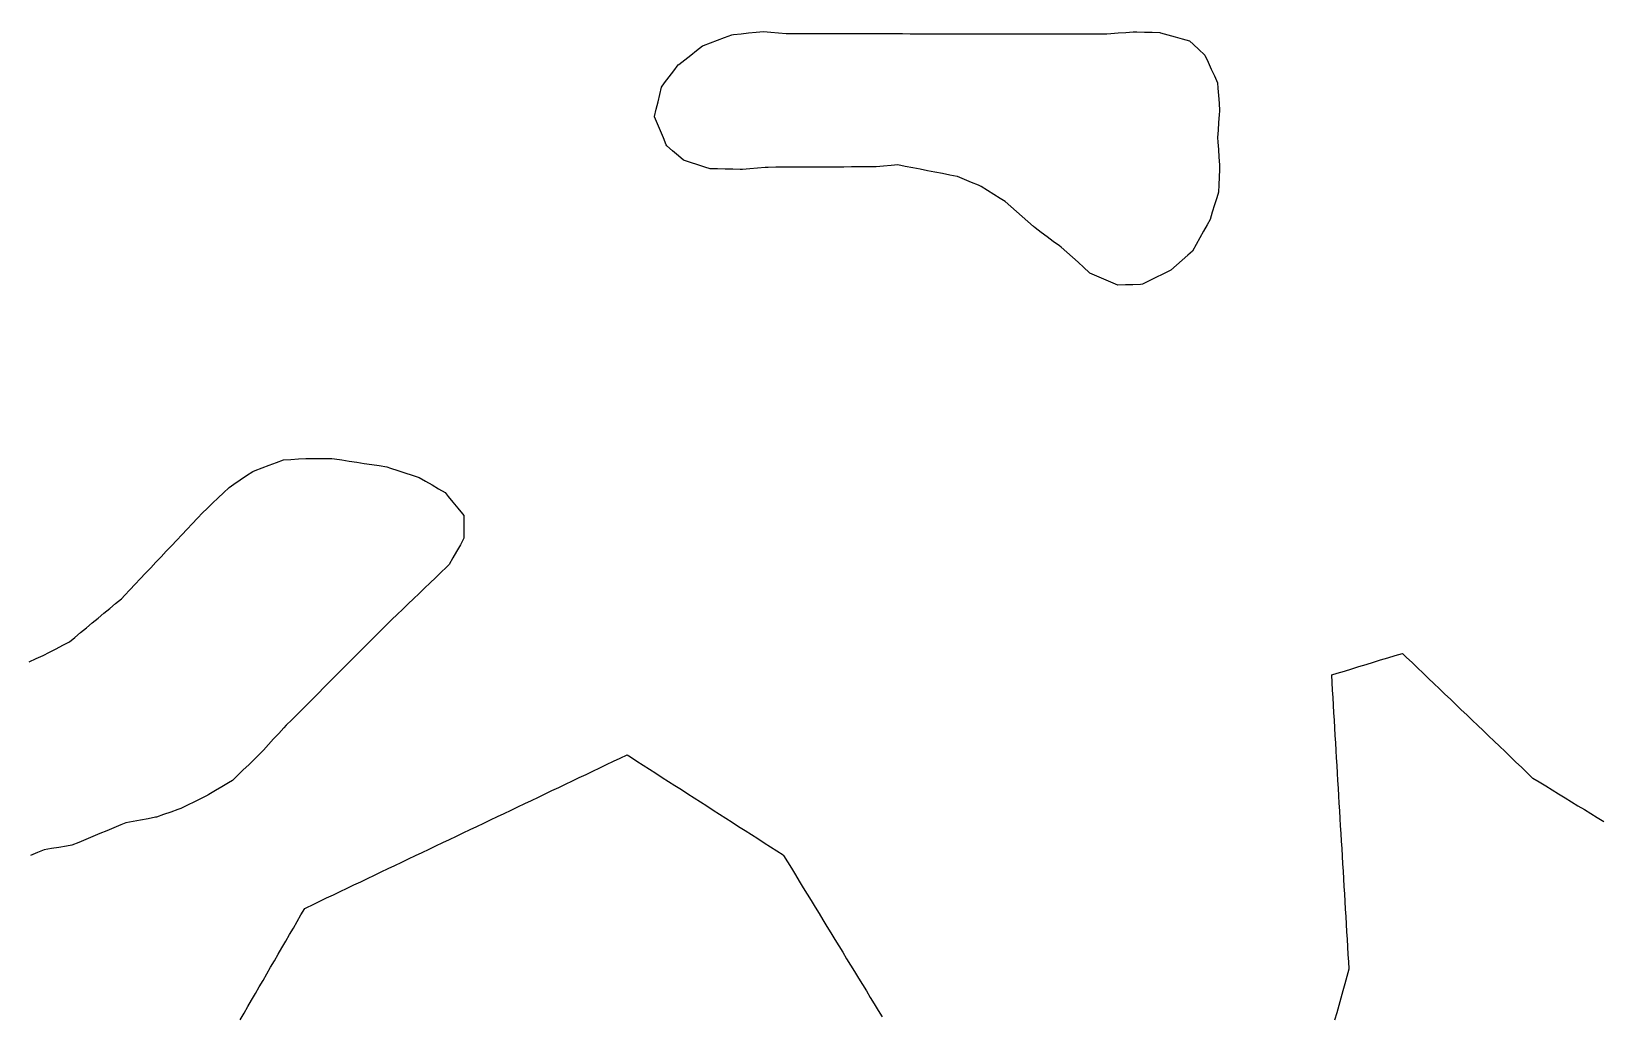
# Model space of a CAD drawing. Header units: millimetres. Extents: x 230 to 3347, y 514 to 5196.
# Drawn here: x 2245.3 to 2452.8, y 1637.5 to 1767.5 of the extents above; entities that cross this region are included whole.
import ezdxf

# ---------------------------------------------------------------- set-up
doc = ezdxf.new("R2010")
doc.units = ezdxf.units.MM
for name, color, linetype in [('ALL_HOLES', 1, 'Continuous'), ('ALL_ISLANDS', 7, 'Continuous'), ('OUTLINE_ISLAND_01', 7, 'Continuous'), ('OUTLINE_ISLAND_01_HOLE_04', 1, 'Continuous'), ('OUTLINE_ISLAND_01_HOLE_15', 1, 'Continuous')]:
    doc.layers.add(name, color=color, linetype=linetype)

msp = doc.modelspace()

# ---------------------------------------------------------------- linework, layer by layer
at = {"layer": 'ALL_HOLES'}
msp.add_lwpolyline([(2327.7065, 1756.2778), (2327.9398, 1757.2502), (2328.1731, 1758.2226), (2328.4065, 1759.195), (2328.6398, 1760.1673), (2329.0497, 1760.7119), (2329.6511, 1761.5108), (2330.2525, 1762.3098), (2330.8539, 1763.1087), (2330.924, 1763.164), (2331.7094, 1763.7829), (2332.4948, 1764.4019), (2333.2803, 1765.0209), (2334.0657, 1765.6399), (2334.1729, 1765.6804), (2335.1082, 1766.0341), (2336.0436, 1766.3878), (2336.9789, 1766.7415), (2337.9143, 1767.0953), (2338.154, 1767.1199), (2339.1487, 1767.2224), (2340.1435, 1767.3249), (2341.1382, 1767.4273), (2342.1329, 1767.5298), (2343.1098, 1767.4378), (2344.1054, 1767.344), (2345.101, 1767.2502), (2345.5204, 1767.2497), (2346.5204, 1767.2484), (2347.5204, 1767.2471), (2348.5204, 1767.2459), (2349.5204, 1767.2446), (2350.5204, 1767.2433), (2351.5204, 1767.242), (2352.5204, 1767.2408), (2353.5204, 1767.2395), (2354.5204, 1767.2382), (2355.5204, 1767.237), (2356.5204, 1767.2357), (2357.5204, 1767.2344), (2358.5204, 1767.2332), (2359.5204, 1767.2319), (2360.5204, 1767.2306), (2361.5204, 1767.2294), (2362.5204, 1767.2281), (2363.5204, 1767.2268), (2364.5204, 1767.2255), (2365.5204, 1767.2243), (2366.5204, 1767.223), (2367.5204, 1767.2217), (2368.5204, 1767.2205), (2369.5204, 1767.2192), (2370.5204, 1767.2179), (2371.5204, 1767.2167), (2372.5204, 1767.2154), (2373.5204, 1767.2141), (2374.5204, 1767.2129), (2375.5204, 1767.2116), (2376.5204, 1767.2103), (2377.5204, 1767.209), (2378.5204, 1767.2078), (2379.5204, 1767.2065), (2380.5204, 1767.2052), (2381.5204, 1767.204), (2382.5204, 1767.2027), (2383.5204, 1767.2014), (2384.5204, 1767.2002), (2385.5204, 1767.1989), (2386.5204, 1767.1976), (2387.5204, 1767.1964), (2388.0319, 1767.2391), (2389.0284, 1767.3224), (2390.0249, 1767.4056), (2391.0215, 1767.4889), (2391.5065, 1767.475), (2392.5061, 1767.4464), (2393.5057, 1767.4178), (2394.5053, 1767.3893), (2394.6085, 1767.3601), (2395.5708, 1767.0882), (2396.5332, 1766.8163), (2397.4955, 1766.5444), (2398.4578, 1766.2724), (2398.9652, 1765.8062), (2399.7015, 1765.1295), (2400.4378, 1764.4528), (2400.4752, 1764.3721), (2400.8965, 1763.4652), (2401.3177, 1762.5583), (2401.739, 1761.6513), (2402.1602, 1760.7444), (2402.21, 1760.0409), (2402.2805, 1759.0434), (2402.3511, 1758.0459), (2402.4216, 1757.0484), (2402.3783, 1756.4858), (2402.3015, 1755.4887), (2402.2247, 1754.4917), (2402.1478, 1753.4946), (2402.1934, 1752.9058), (2402.2706, 1751.9088), (2402.3477, 1750.9118), (2402.4249, 1749.9148), (2402.4016, 1749.272), (2402.3655, 1748.2727), (2402.3293, 1747.2733), (2402.2932, 1746.274), (2402.066, 1745.5512), (2401.7662, 1744.5972), (2401.4664, 1743.6432), (2401.1666, 1742.6892), (2400.7782, 1741.9826), (2400.2966, 1741.1062), (2399.8149, 1740.2299), (2399.3332, 1739.3535), (2398.8515, 1738.4772), (2398.2471, 1737.9474), (2397.4951, 1737.2882), (2396.7431, 1736.629), (2395.9911, 1735.9699), (2395.8021, 1735.8766), (2394.9054, 1735.4339), (2394.0087, 1734.9913), (2393.112, 1734.5487), (2392.2153, 1734.1061), (2391.9747, 1734.0965), (2390.9755, 1734.0565), (2389.9763, 1734.0166), (2388.9771, 1733.9767), (2388.9504, 1733.9885), (2388.035, 1734.3909), (2387.1195, 1734.7933), (2386.204, 1735.1957), (2385.2886, 1735.5981), (2385.2019, 1735.6758), (2384.4569, 1736.3429), (2383.7119, 1737.01), (2382.967, 1737.6771), (2382.222, 1738.3442), (2381.477, 1739.0113), (2381.239, 1739.1869), (2380.4343, 1739.7806), (2379.6296, 1740.3742), (2378.8249, 1740.9679), (2378.0201, 1741.5616), (2377.8246, 1741.7338), (2377.0741, 1742.3947), (2376.3237, 1743.0556), (2375.5732, 1743.7165), (2374.8227, 1744.3774), (2374.0722, 1745.0383), (2373.4233, 1745.448), (2372.5778, 1745.9818), (2371.7322, 1746.5157), (2370.8866, 1747.0495), (2370.5267, 1747.1982), (2369.6024, 1747.5798), (2368.678, 1747.9615), (2367.7537, 1748.3432), (2367.7392, 1748.346), (2366.7577, 1748.5372), (2365.7761, 1748.7284), (2364.7946, 1748.9197), (2363.8131, 1749.1109), (2362.8315, 1749.3021), (2361.85, 1749.4934), (2360.8684, 1749.6846), (2359.8869, 1749.8758), (2358.9907, 1749.7975), (2357.9945, 1749.7105), (2356.9983, 1749.6234), (2356.7383, 1749.6223), (2355.7383, 1749.618), (2354.7383, 1749.6136), (2353.7384, 1749.6093), (2352.7384, 1749.605), (2351.7384, 1749.6006), (2350.7384, 1749.5963), (2349.7384, 1749.5919), (2348.7384, 1749.5876), (2347.7384, 1749.5833), (2346.7384, 1749.5789), (2345.7384, 1749.5746), (2344.7384, 1749.5702), (2343.7385, 1749.5659), (2342.7385, 1749.5616), (2342.3267, 1749.5277), (2341.33, 1749.4457), (2340.3334, 1749.3638), (2339.3368, 1749.2818), (2339.0518, 1749.2886), (2338.0521, 1749.3125), (2337.0523, 1749.3364), (2336.0526, 1749.3603), (2335.0529, 1749.3842), (2334.3793, 1749.6024), (2333.428, 1749.9105), (2332.4766, 1750.2187), (2331.5253, 1750.5268), (2330.8626, 1751.0906), (2330.101, 1751.7386), (2329.3393, 1752.3865), (2329.27, 1752.5518), (2328.883, 1753.4739), (2328.4961, 1754.396), (2328.1091, 1755.3181), (2327.7222, 1756.2402)], close=True, dxfattribs=at)
msp.add_lwpolyline([(2245.0356, 1684.2259), (2245.9497, 1684.6315), (2246.8637, 1685.0371), (2247.7016, 1685.475), (2248.5879, 1685.9383), (2249.4741, 1686.4015), (2250.3604, 1686.8647), (2251.0599, 1687.4452), (2251.8294, 1688.0838), (2252.599, 1688.7224), (2253.3685, 1689.361), (2254.1381, 1689.9996), (2254.9076, 1690.6382), (2255.6771, 1691.2768), (2256.4467, 1691.9154), (2257.2162, 1692.554), (2257.6539, 1693.0168), (2258.341, 1693.7434), (2259.0281, 1694.47), (2259.7152, 1695.1966), (2260.4022, 1695.9231), (2261.0893, 1696.6497), (2261.7764, 1697.3763), (2262.4635, 1698.1029), (2263.1506, 1698.8294), (2263.8377, 1699.556), (2264.5248, 1700.2826), (2265.2118, 1701.0092), (2265.8989, 1701.7358), (2266.586, 1702.4623), (2267.2731, 1703.1889), (2267.9602, 1703.9155), (2268.5596, 1704.4884), (2269.2825, 1705.1793), (2270.0054, 1705.8703), (2270.7284, 1706.5612), (2271.4513, 1707.2521), (2272.1028, 1707.6944), (2272.9302, 1708.2559), (2273.7577, 1708.8175), (2274.5851, 1709.3791), (2274.9017, 1709.4993), (2275.8365, 1709.8543), (2276.7714, 1710.2093), (2277.7063, 1710.5643), (2278.6411, 1710.9193), (2279.6201, 1710.9677), (2280.6189, 1711.017), (2281.6177, 1711.0663), (2282.0478, 1711.0692), (2283.0478, 1711.0761), (2284.0478, 1711.0829), (2285.0477, 1711.0898), (2285.3774, 1711.0398), (2286.3661, 1710.8898), (2287.3548, 1710.7398), (2288.3435, 1710.5898), (2289.3322, 1710.4399), (2290.3209, 1710.2899), (2291.3096, 1710.1399), (2292.2982, 1709.9899), (2292.7962, 1709.8273), (2293.7468, 1709.517), (2294.6974, 1709.2066), (2295.648, 1708.8962), (2296.5987, 1708.5858), (2297.43, 1708.0965), (2298.2918, 1707.5893), (2299.1537, 1707.0821), (2300.0155, 1706.5748), (2300.4203, 1706.0819), (2301.0549, 1705.3091), (2301.6895, 1704.5363), (2302.3242, 1703.7635), (2302.5111, 1703.5358), (2302.5111, 1702.5358), (2302.5111, 1701.5358), (2302.5111, 1700.5358), (2302.0329, 1699.6844), (2301.5431, 1698.8126), (2301.0533, 1697.9408), (2300.5635, 1697.0689), (2300.1894, 1696.7101), (2299.4676, 1696.018), (2298.7458, 1695.3259), (2298.0241, 1694.6337), (2297.3023, 1693.9416), (2296.5805, 1693.2495), (2295.8588, 1692.5573), (2295.137, 1691.8652), (2294.4152, 1691.173), (2293.6935, 1690.4809), (2292.9717, 1689.7888), (2292.463, 1689.2804), (2291.7557, 1688.5735), (2291.0484, 1687.8666), (2290.3411, 1687.1597), (2289.6337, 1686.4528), (2288.9264, 1685.7459), (2288.2191, 1685.039), (2287.5118, 1684.3321), (2286.8045, 1683.6252), (2286.0972, 1682.9183), (2285.3899, 1682.2114), (2284.6826, 1681.5045), (2283.9752, 1680.7976), (2283.2679, 1680.0907), (2282.5606, 1679.3838), (2281.8533, 1678.6769), (2281.146, 1677.97), (2280.4387, 1677.2631), (2279.7314, 1676.5562), (2279.0241, 1675.8493), (2278.6957, 1675.4926), (2278.0184, 1674.7568), (2277.3411, 1674.0211), (2276.6638, 1673.2854), (2275.9865, 1672.5497), (2275.3093, 1671.8139), (2274.776, 1671.3027), (2274.0542, 1670.6106), (2273.3324, 1669.9186), (2272.6106, 1669.2265), (2271.8887, 1668.5344), (2271.3684, 1668.2221), (2270.511, 1667.7075), (2269.6536, 1667.1928), (2268.7962, 1666.6782), (2268.6513, 1666.6061), (2267.7559, 1666.1609), (2266.8605, 1665.7157), (2265.9651, 1665.2705), (2265.0696, 1664.8253), (2264.6737, 1664.685), (2263.7311, 1664.351), (2262.7886, 1664.017), (2261.846, 1663.6829), (2261.7213, 1663.6601), (2260.7376, 1663.4803), (2259.7539, 1663.3004), (2258.7702, 1663.1205), (2257.7866, 1662.9406), (2257.137, 1662.6686), (2256.2147, 1662.2822), (2255.2923, 1661.8959), (2254.37, 1661.5096), (2253.4476, 1661.1232), (2252.5252, 1660.7369), (2251.6029, 1660.3506), (2250.6805, 1659.9642), (2249.9496, 1659.847), (2248.9622, 1659.6886), (2247.9748, 1659.5303), (2246.9874, 1659.3719), (2246.1361, 1659.0094), (2245.2161, 1658.6177)], dxfattribs=at)
at = {"layer": 'ALL_ISLANDS'}
for points in [[(2417.6876, 1636.9009), (2417.955, 1637.8645), (2418.2224, 1638.8281), (2418.4898, 1639.7917), (2418.7571, 1640.7553), (2419.0245, 1641.7189), (2419.2919, 1642.6824), (2419.5593, 1643.646), (2419.5056, 1644.5479), (2419.4462, 1645.5462), (2419.3867, 1646.5444), (2419.3273, 1647.5426), (2419.2679, 1648.5409), (2419.2084, 1649.5391), (2419.149, 1650.5373), (2419.0896, 1651.5356), (2419.0301, 1652.5338), (2418.9707, 1653.532), (2418.9113, 1654.5303), (2418.8518, 1655.5285), (2418.7924, 1656.5267), (2418.733, 1657.525), (2418.6735, 1658.5232), (2418.6141, 1659.5214), (2418.5547, 1660.5197), (2418.4952, 1661.5179), (2418.4358, 1662.5161), (2418.3764, 1663.5144), (2418.3169, 1664.5126), (2418.2575, 1665.5108), (2418.198, 1666.5091), (2418.1386, 1667.5073), (2418.0792, 1668.5055), (2418.0197, 1669.5037), (2417.9603, 1670.502), (2417.9009, 1671.5002), (2417.8414, 1672.4984), (2417.782, 1673.4967), (2417.7226, 1674.4949), (2417.6631, 1675.4931), (2417.6037, 1676.4914), (2417.5443, 1677.4896), (2417.4848, 1678.4878), (2417.4254, 1679.4861), (2417.366, 1680.4843), (2417.3065, 1681.4825), (2417.2471, 1682.4808), (2417.9862, 1682.7061), (2418.9427, 1682.9977), (2419.8993, 1683.2893), (2420.8558, 1683.5808), (2421.8124, 1683.8724), (2422.7689, 1684.164), (2423.7255, 1684.4556), (2424.682, 1684.7472), (2425.6386, 1685.0388), (2426.5951, 1685.3304), (2427.1572, 1684.7929), (2427.8799, 1684.1018), (2428.6027, 1683.4107), (2429.3254, 1682.7196), (2430.0482, 1682.0284), (2430.7709, 1681.3373), (2431.4937, 1680.6462), (2432.2164, 1679.9551), (2432.9392, 1679.264), (2433.6619, 1678.5729), (2434.3847, 1677.8818), (2435.1074, 1677.1907), (2435.8302, 1676.4995), (2436.5529, 1675.8084), (2437.2757, 1675.1173), (2437.9984, 1674.4262), (2438.7212, 1673.7351), (2439.4439, 1673.044), (2440.1666, 1672.3529), (2440.8894, 1671.6618), (2441.6121, 1670.9706), (2442.3349, 1670.2795), (2443.0576, 1669.5884), (2443.7804, 1668.8973), (2443.8496, 1668.8549), (2444.7022, 1668.3322), (2445.5547, 1667.8095), (2446.4072, 1667.2869), (2447.2598, 1666.7642), (2448.1123, 1666.2415), (2448.9649, 1665.7189), (2449.8174, 1665.1962), (2450.6699, 1664.6736), (2451.5225, 1664.1509), (2452.375, 1663.6282), (2453.2276, 1663.1056)], [(2272.9355, 1636.9139), (2273.4367, 1637.7792), (2273.9379, 1638.6445), (2274.4392, 1639.5098), (2274.9404, 1640.3751), (2275.4416, 1641.2404), (2275.9429, 1642.1057), (2276.4441, 1642.971), (2276.9453, 1643.8363), (2277.4466, 1644.7017), (2277.9478, 1645.567), (2278.4491, 1646.4323), (2278.9503, 1647.2976), (2279.4515, 1648.1629), (2279.9528, 1649.0282), (2280.454, 1649.8935), (2280.9552, 1650.7588), (2281.4565, 1651.6241), (2281.6486, 1651.7156), (2282.5515, 1652.1455), (2283.4544, 1652.5754), (2284.3573, 1653.0053), (2285.2601, 1653.4352), (2286.163, 1653.8651), (2287.0659, 1654.295), (2287.9688, 1654.7249), (2288.8717, 1655.1548), (2289.7745, 1655.5846), (2290.6774, 1656.0145), (2291.5803, 1656.4444), (2292.4832, 1656.8743), (2293.3861, 1657.3042), (2294.2889, 1657.7341), (2295.1918, 1658.164), (2296.0947, 1658.5939), (2296.9976, 1659.0238), (2297.9005, 1659.4537), (2298.8034, 1659.8836), (2299.7062, 1660.3135), (2300.6091, 1660.7433), (2301.512, 1661.1732), (2302.4149, 1661.6031), (2303.3178, 1662.033), (2304.2206, 1662.4629), (2305.1235, 1662.8928), (2306.0264, 1663.3227), (2306.9293, 1663.7526), (2307.8322, 1664.1825), (2308.735, 1664.6124), (2309.6379, 1665.0423), (2310.5408, 1665.4722), (2311.4437, 1665.902), (2312.3466, 1666.3319), (2313.2494, 1666.7618), (2314.1523, 1667.1917), (2315.0552, 1667.6216), (2315.9581, 1668.0515), (2316.861, 1668.4814), (2317.7638, 1668.9113), (2318.6667, 1669.3412), (2319.5696, 1669.7711), (2320.4725, 1670.201), (2321.3754, 1670.6309), (2322.2782, 1671.0607), (2323.1811, 1671.4906), (2324.084, 1671.9205), (2324.5241, 1671.6384), (2325.3659, 1671.0987), (2326.2078, 1670.559), (2327.0497, 1670.0193), (2327.8915, 1669.4796), (2328.7334, 1668.9399), (2329.5752, 1668.4002), (2330.4171, 1667.8605), (2331.259, 1667.3208), (2332.1008, 1666.7812), (2332.9427, 1666.2415), (2333.7845, 1665.7018), (2334.6264, 1665.1621), (2335.4683, 1664.6224), (2336.3101, 1664.0827), (2337.152, 1663.543), (2337.9938, 1663.0033), (2338.8357, 1662.4636), (2339.6776, 1661.9239), (2340.5194, 1661.3842), (2341.3613, 1660.8445), (2342.2031, 1660.3048), (2343.045, 1659.7651), (2343.8869, 1659.2254), (2344.7287, 1658.6857), (2344.7656, 1658.6254), (2345.2873, 1657.7722), (2345.809, 1656.9191), (2346.3306, 1656.0659), (2346.8523, 1655.2128), (2347.374, 1654.3596), (2347.8956, 1653.5065), (2348.4173, 1652.6533), (2348.9389, 1651.8002), (2349.4606, 1650.947), (2349.9823, 1650.0939), (2350.5039, 1649.2407), (2351.0256, 1648.3876), (2351.5473, 1647.5344), (2352.0689, 1646.6813), (2352.5906, 1645.8281), (2353.1123, 1644.975), (2353.6339, 1644.1218), (2354.1556, 1643.2687), (2354.6773, 1642.4155), (2355.1989, 1641.5624), (2355.7206, 1640.7092), (2356.2423, 1639.8561), (2356.7639, 1639.0029), (2357.2856, 1638.1498), (2357.8073, 1637.2966)]]:
    msp.add_lwpolyline(points, dxfattribs=at)
at = {"layer": 'OUTLINE_ISLAND_01'}
for points in [[(2417.6876, 1636.9009), (2417.955, 1637.8645), (2418.2224, 1638.8281), (2418.4898, 1639.7917), (2418.7571, 1640.7553), (2419.0245, 1641.7189), (2419.2919, 1642.6824), (2419.5593, 1643.646), (2419.5056, 1644.5479), (2419.4462, 1645.5462), (2419.3867, 1646.5444), (2419.3273, 1647.5426), (2419.2679, 1648.5409), (2419.2084, 1649.5391), (2419.149, 1650.5373), (2419.0896, 1651.5356), (2419.0301, 1652.5338), (2418.9707, 1653.532), (2418.9113, 1654.5303), (2418.8518, 1655.5285), (2418.7924, 1656.5267), (2418.733, 1657.525), (2418.6735, 1658.5232), (2418.6141, 1659.5214), (2418.5547, 1660.5197), (2418.4952, 1661.5179), (2418.4358, 1662.5161), (2418.3764, 1663.5144), (2418.3169, 1664.5126), (2418.2575, 1665.5108), (2418.198, 1666.5091), (2418.1386, 1667.5073), (2418.0792, 1668.5055), (2418.0197, 1669.5037), (2417.9603, 1670.502), (2417.9009, 1671.5002), (2417.8414, 1672.4984), (2417.782, 1673.4967), (2417.7226, 1674.4949), (2417.6631, 1675.4931), (2417.6037, 1676.4914), (2417.5443, 1677.4896), (2417.4848, 1678.4878), (2417.4254, 1679.4861), (2417.366, 1680.4843), (2417.3065, 1681.4825), (2417.2471, 1682.4808), (2417.9862, 1682.7061), (2418.9427, 1682.9977), (2419.8993, 1683.2893), (2420.8558, 1683.5808), (2421.8124, 1683.8724), (2422.7689, 1684.164), (2423.7255, 1684.4556), (2424.682, 1684.7472), (2425.6386, 1685.0388), (2426.5951, 1685.3304), (2427.1572, 1684.7929), (2427.8799, 1684.1018), (2428.6027, 1683.4107), (2429.3254, 1682.7196), (2430.0482, 1682.0284), (2430.7709, 1681.3373), (2431.4937, 1680.6462), (2432.2164, 1679.9551), (2432.9392, 1679.264), (2433.6619, 1678.5729), (2434.3847, 1677.8818), (2435.1074, 1677.1907), (2435.8302, 1676.4995), (2436.5529, 1675.8084), (2437.2757, 1675.1173), (2437.9984, 1674.4262), (2438.7212, 1673.7351), (2439.4439, 1673.044), (2440.1666, 1672.3529), (2440.8894, 1671.6618), (2441.6121, 1670.9706), (2442.3349, 1670.2795), (2443.0576, 1669.5884), (2443.7804, 1668.8973), (2443.8496, 1668.8549), (2444.7022, 1668.3322), (2445.5547, 1667.8095), (2446.4072, 1667.2869), (2447.2598, 1666.7642), (2448.1123, 1666.2415), (2448.9649, 1665.7189), (2449.8174, 1665.1962), (2450.6699, 1664.6736), (2451.5225, 1664.1509), (2452.375, 1663.6282), (2453.2276, 1663.1056)], [(2272.9355, 1636.9139), (2273.4367, 1637.7792), (2273.9379, 1638.6445), (2274.4392, 1639.5098), (2274.9404, 1640.3751), (2275.4416, 1641.2404), (2275.9429, 1642.1057), (2276.4441, 1642.971), (2276.9453, 1643.8363), (2277.4466, 1644.7017), (2277.9478, 1645.567), (2278.4491, 1646.4323), (2278.9503, 1647.2976), (2279.4515, 1648.1629), (2279.9528, 1649.0282), (2280.454, 1649.8935), (2280.9552, 1650.7588), (2281.4565, 1651.6241), (2281.6486, 1651.7156), (2282.5515, 1652.1455), (2283.4544, 1652.5754), (2284.3573, 1653.0053), (2285.2601, 1653.4352), (2286.163, 1653.8651), (2287.0659, 1654.295), (2287.9688, 1654.7249), (2288.8717, 1655.1548), (2289.7745, 1655.5846), (2290.6774, 1656.0145), (2291.5803, 1656.4444), (2292.4832, 1656.8743), (2293.3861, 1657.3042), (2294.2889, 1657.7341), (2295.1918, 1658.164), (2296.0947, 1658.5939), (2296.9976, 1659.0238), (2297.9005, 1659.4537), (2298.8034, 1659.8836), (2299.7062, 1660.3135), (2300.6091, 1660.7433), (2301.512, 1661.1732), (2302.4149, 1661.6031), (2303.3178, 1662.033), (2304.2206, 1662.4629), (2305.1235, 1662.8928), (2306.0264, 1663.3227), (2306.9293, 1663.7526), (2307.8322, 1664.1825), (2308.735, 1664.6124), (2309.6379, 1665.0423), (2310.5408, 1665.4722), (2311.4437, 1665.902), (2312.3466, 1666.3319), (2313.2494, 1666.7618), (2314.1523, 1667.1917), (2315.0552, 1667.6216), (2315.9581, 1668.0515), (2316.861, 1668.4814), (2317.7638, 1668.9113), (2318.6667, 1669.3412), (2319.5696, 1669.7711), (2320.4725, 1670.201), (2321.3754, 1670.6309), (2322.2782, 1671.0607), (2323.1811, 1671.4906), (2324.084, 1671.9205), (2324.5241, 1671.6384), (2325.3659, 1671.0987), (2326.2078, 1670.559), (2327.0497, 1670.0193), (2327.8915, 1669.4796), (2328.7334, 1668.9399), (2329.5752, 1668.4002), (2330.4171, 1667.8605), (2331.259, 1667.3208), (2332.1008, 1666.7812), (2332.9427, 1666.2415), (2333.7845, 1665.7018), (2334.6264, 1665.1621), (2335.4683, 1664.6224), (2336.3101, 1664.0827), (2337.152, 1663.543), (2337.9938, 1663.0033), (2338.8357, 1662.4636), (2339.6776, 1661.9239), (2340.5194, 1661.3842), (2341.3613, 1660.8445), (2342.2031, 1660.3048), (2343.045, 1659.7651), (2343.8869, 1659.2254), (2344.7287, 1658.6857), (2344.7656, 1658.6254), (2345.2873, 1657.7722), (2345.809, 1656.9191), (2346.3306, 1656.0659), (2346.8523, 1655.2128), (2347.374, 1654.3596), (2347.8956, 1653.5065), (2348.4173, 1652.6533), (2348.9389, 1651.8002), (2349.4606, 1650.947), (2349.9823, 1650.0939), (2350.5039, 1649.2407), (2351.0256, 1648.3876), (2351.5473, 1647.5344), (2352.0689, 1646.6813), (2352.5906, 1645.8281), (2353.1123, 1644.975), (2353.6339, 1644.1218), (2354.1556, 1643.2687), (2354.6773, 1642.4155), (2355.1989, 1641.5624), (2355.7206, 1640.7092), (2356.2423, 1639.8561), (2356.7639, 1639.0029), (2357.2856, 1638.1498), (2357.8073, 1637.2966)]]:
    msp.add_lwpolyline(points, dxfattribs=at)
at = {"layer": 'OUTLINE_ISLAND_01_HOLE_04'}
msp.add_lwpolyline([(2245.0356, 1684.2259), (2245.9497, 1684.6315), (2246.8637, 1685.0371), (2247.7016, 1685.475), (2248.5879, 1685.9383), (2249.4741, 1686.4015), (2250.3604, 1686.8647), (2251.0599, 1687.4452), (2251.8294, 1688.0838), (2252.599, 1688.7224), (2253.3685, 1689.361), (2254.1381, 1689.9996), (2254.9076, 1690.6382), (2255.6771, 1691.2768), (2256.4467, 1691.9154), (2257.2162, 1692.554), (2257.6539, 1693.0168), (2258.341, 1693.7434), (2259.0281, 1694.47), (2259.7152, 1695.1966), (2260.4022, 1695.9231), (2261.0893, 1696.6497), (2261.7764, 1697.3763), (2262.4635, 1698.1029), (2263.1506, 1698.8294), (2263.8377, 1699.556), (2264.5248, 1700.2826), (2265.2118, 1701.0092), (2265.8989, 1701.7358), (2266.586, 1702.4623), (2267.2731, 1703.1889), (2267.9602, 1703.9155), (2268.5596, 1704.4884), (2269.2825, 1705.1793), (2270.0054, 1705.8703), (2270.7284, 1706.5612), (2271.4513, 1707.2521), (2272.1028, 1707.6944), (2272.9302, 1708.2559), (2273.7577, 1708.8175), (2274.5851, 1709.3791), (2274.9017, 1709.4993), (2275.8365, 1709.8543), (2276.7714, 1710.2093), (2277.7063, 1710.5643), (2278.6411, 1710.9193), (2279.6201, 1710.9677), (2280.6189, 1711.017), (2281.6177, 1711.0663), (2282.0478, 1711.0692), (2283.0478, 1711.0761), (2284.0478, 1711.0829), (2285.0477, 1711.0898), (2285.3774, 1711.0398), (2286.3661, 1710.8898), (2287.3548, 1710.7398), (2288.3435, 1710.5898), (2289.3322, 1710.4399), (2290.3209, 1710.2899), (2291.3096, 1710.1399), (2292.2982, 1709.9899), (2292.7962, 1709.8273), (2293.7468, 1709.517), (2294.6974, 1709.2066), (2295.648, 1708.8962), (2296.5987, 1708.5858), (2297.43, 1708.0965), (2298.2918, 1707.5893), (2299.1537, 1707.0821), (2300.0155, 1706.5748), (2300.4203, 1706.0819), (2301.0549, 1705.3091), (2301.6895, 1704.5363), (2302.3242, 1703.7635), (2302.5111, 1703.5358), (2302.5111, 1702.5358), (2302.5111, 1701.5358), (2302.5111, 1700.5358), (2302.0329, 1699.6844), (2301.5431, 1698.8126), (2301.0533, 1697.9408), (2300.5635, 1697.0689), (2300.1894, 1696.7101), (2299.4676, 1696.018), (2298.7458, 1695.3259), (2298.0241, 1694.6337), (2297.3023, 1693.9416), (2296.5805, 1693.2495), (2295.8588, 1692.5573), (2295.137, 1691.8652), (2294.4152, 1691.173), (2293.6935, 1690.4809), (2292.9717, 1689.7888), (2292.463, 1689.2804), (2291.7557, 1688.5735), (2291.0484, 1687.8666), (2290.3411, 1687.1597), (2289.6337, 1686.4528), (2288.9264, 1685.7459), (2288.2191, 1685.039), (2287.5118, 1684.3321), (2286.8045, 1683.6252), (2286.0972, 1682.9183), (2285.3899, 1682.2114), (2284.6826, 1681.5045), (2283.9752, 1680.7976), (2283.2679, 1680.0907), (2282.5606, 1679.3838), (2281.8533, 1678.6769), (2281.146, 1677.97), (2280.4387, 1677.2631), (2279.7314, 1676.5562), (2279.0241, 1675.8493), (2278.6957, 1675.4926), (2278.0184, 1674.7568), (2277.3411, 1674.0211), (2276.6638, 1673.2854), (2275.9865, 1672.5497), (2275.3093, 1671.8139), (2274.776, 1671.3027), (2274.0542, 1670.6106), (2273.3324, 1669.9186), (2272.6106, 1669.2265), (2271.8887, 1668.5344), (2271.3684, 1668.2221), (2270.511, 1667.7075), (2269.6536, 1667.1928), (2268.7962, 1666.6782), (2268.6513, 1666.6061), (2267.7559, 1666.1609), (2266.8605, 1665.7157), (2265.9651, 1665.2705), (2265.0696, 1664.8253), (2264.6737, 1664.685), (2263.7311, 1664.351), (2262.7886, 1664.017), (2261.846, 1663.6829), (2261.7213, 1663.6601), (2260.7376, 1663.4803), (2259.7539, 1663.3004), (2258.7702, 1663.1205), (2257.7866, 1662.9406), (2257.137, 1662.6686), (2256.2147, 1662.2822), (2255.2923, 1661.8959), (2254.37, 1661.5096), (2253.4476, 1661.1232), (2252.5252, 1660.7369), (2251.6029, 1660.3506), (2250.6805, 1659.9642), (2249.9496, 1659.847), (2248.9622, 1659.6886), (2247.9748, 1659.5303), (2246.9874, 1659.3719), (2246.1361, 1659.0094), (2245.2161, 1658.6177)], dxfattribs=at)
at = {"layer": 'OUTLINE_ISLAND_01_HOLE_15'}
msp.add_lwpolyline([(2327.7065, 1756.2778), (2327.9398, 1757.2502), (2328.1731, 1758.2226), (2328.4065, 1759.195), (2328.6398, 1760.1673), (2329.0497, 1760.7119), (2329.6511, 1761.5108), (2330.2525, 1762.3098), (2330.8539, 1763.1087), (2330.924, 1763.164), (2331.7094, 1763.7829), (2332.4948, 1764.4019), (2333.2803, 1765.0209), (2334.0657, 1765.6399), (2334.1729, 1765.6804), (2335.1082, 1766.0341), (2336.0436, 1766.3878), (2336.9789, 1766.7415), (2337.9143, 1767.0953), (2338.154, 1767.1199), (2339.1487, 1767.2224), (2340.1435, 1767.3249), (2341.1382, 1767.4273), (2342.1329, 1767.5298), (2343.1098, 1767.4378), (2344.1054, 1767.344), (2345.101, 1767.2502), (2345.5204, 1767.2497), (2346.5204, 1767.2484), (2347.5204, 1767.2471), (2348.5204, 1767.2459), (2349.5204, 1767.2446), (2350.5204, 1767.2433), (2351.5204, 1767.242), (2352.5204, 1767.2408), (2353.5204, 1767.2395), (2354.5204, 1767.2382), (2355.5204, 1767.237), (2356.5204, 1767.2357), (2357.5204, 1767.2344), (2358.5204, 1767.2332), (2359.5204, 1767.2319), (2360.5204, 1767.2306), (2361.5204, 1767.2294), (2362.5204, 1767.2281), (2363.5204, 1767.2268), (2364.5204, 1767.2255), (2365.5204, 1767.2243), (2366.5204, 1767.223), (2367.5204, 1767.2217), (2368.5204, 1767.2205), (2369.5204, 1767.2192), (2370.5204, 1767.2179), (2371.5204, 1767.2167), (2372.5204, 1767.2154), (2373.5204, 1767.2141), (2374.5204, 1767.2129), (2375.5204, 1767.2116), (2376.5204, 1767.2103), (2377.5204, 1767.209), (2378.5204, 1767.2078), (2379.5204, 1767.2065), (2380.5204, 1767.2052), (2381.5204, 1767.204), (2382.5204, 1767.2027), (2383.5204, 1767.2014), (2384.5204, 1767.2002), (2385.5204, 1767.1989), (2386.5204, 1767.1976), (2387.5204, 1767.1964), (2388.0319, 1767.2391), (2389.0284, 1767.3224), (2390.0249, 1767.4056), (2391.0215, 1767.4889), (2391.5065, 1767.475), (2392.5061, 1767.4464), (2393.5057, 1767.4178), (2394.5053, 1767.3893), (2394.6085, 1767.3601), (2395.5708, 1767.0882), (2396.5332, 1766.8163), (2397.4955, 1766.5444), (2398.4578, 1766.2724), (2398.9652, 1765.8062), (2399.7015, 1765.1295), (2400.4378, 1764.4528), (2400.4752, 1764.3721), (2400.8965, 1763.4652), (2401.3177, 1762.5583), (2401.739, 1761.6513), (2402.1602, 1760.7444), (2402.21, 1760.0409), (2402.2805, 1759.0434), (2402.3511, 1758.0459), (2402.4216, 1757.0484), (2402.3783, 1756.4858), (2402.3015, 1755.4887), (2402.2247, 1754.4917), (2402.1478, 1753.4946), (2402.1934, 1752.9058), (2402.2706, 1751.9088), (2402.3477, 1750.9118), (2402.4249, 1749.9148), (2402.4016, 1749.272), (2402.3655, 1748.2727), (2402.3293, 1747.2733), (2402.2932, 1746.274), (2402.066, 1745.5512), (2401.7662, 1744.5972), (2401.4664, 1743.6432), (2401.1666, 1742.6892), (2400.7782, 1741.9826), (2400.2966, 1741.1062), (2399.8149, 1740.2299), (2399.3332, 1739.3535), (2398.8515, 1738.4772), (2398.2471, 1737.9474), (2397.4951, 1737.2882), (2396.7431, 1736.629), (2395.9911, 1735.9699), (2395.8021, 1735.8766), (2394.9054, 1735.4339), (2394.0087, 1734.9913), (2393.112, 1734.5487), (2392.2153, 1734.1061), (2391.9747, 1734.0965), (2390.9755, 1734.0565), (2389.9763, 1734.0166), (2388.9771, 1733.9767), (2388.9504, 1733.9885), (2388.035, 1734.3909), (2387.1195, 1734.7933), (2386.204, 1735.1957), (2385.2886, 1735.5981), (2385.2019, 1735.6758), (2384.4569, 1736.3429), (2383.7119, 1737.01), (2382.967, 1737.6771), (2382.222, 1738.3442), (2381.477, 1739.0113), (2381.239, 1739.1869), (2380.4343, 1739.7806), (2379.6296, 1740.3742), (2378.8249, 1740.9679), (2378.0201, 1741.5616), (2377.8246, 1741.7338), (2377.0741, 1742.3947), (2376.3237, 1743.0556), (2375.5732, 1743.7165), (2374.8227, 1744.3774), (2374.0722, 1745.0383), (2373.4233, 1745.448), (2372.5778, 1745.9818), (2371.7322, 1746.5157), (2370.8866, 1747.0495), (2370.5267, 1747.1982), (2369.6024, 1747.5798), (2368.678, 1747.9615), (2367.7537, 1748.3432), (2367.7392, 1748.346), (2366.7577, 1748.5372), (2365.7761, 1748.7284), (2364.7946, 1748.9197), (2363.8131, 1749.1109), (2362.8315, 1749.3021), (2361.85, 1749.4934), (2360.8684, 1749.6846), (2359.8869, 1749.8758), (2358.9907, 1749.7975), (2357.9945, 1749.7105), (2356.9983, 1749.6234), (2356.7383, 1749.6223), (2355.7383, 1749.618), (2354.7383, 1749.6136), (2353.7384, 1749.6093), (2352.7384, 1749.605), (2351.7384, 1749.6006), (2350.7384, 1749.5963), (2349.7384, 1749.5919), (2348.7384, 1749.5876), (2347.7384, 1749.5833), (2346.7384, 1749.5789), (2345.7384, 1749.5746), (2344.7384, 1749.5702), (2343.7385, 1749.5659), (2342.7385, 1749.5616), (2342.3267, 1749.5277), (2341.33, 1749.4457), (2340.3334, 1749.3638), (2339.3368, 1749.2818), (2339.0518, 1749.2886), (2338.0521, 1749.3125), (2337.0523, 1749.3364), (2336.0526, 1749.3603), (2335.0529, 1749.3842), (2334.3793, 1749.6024), (2333.428, 1749.9105), (2332.4766, 1750.2187), (2331.5253, 1750.5268), (2330.8626, 1751.0906), (2330.101, 1751.7386), (2329.3393, 1752.3865), (2329.27, 1752.5518), (2328.883, 1753.4739), (2328.4961, 1754.396), (2328.1091, 1755.3181), (2327.7222, 1756.2402)], close=True, dxfattribs=at)

doc.saveas('drawing.dxf')
